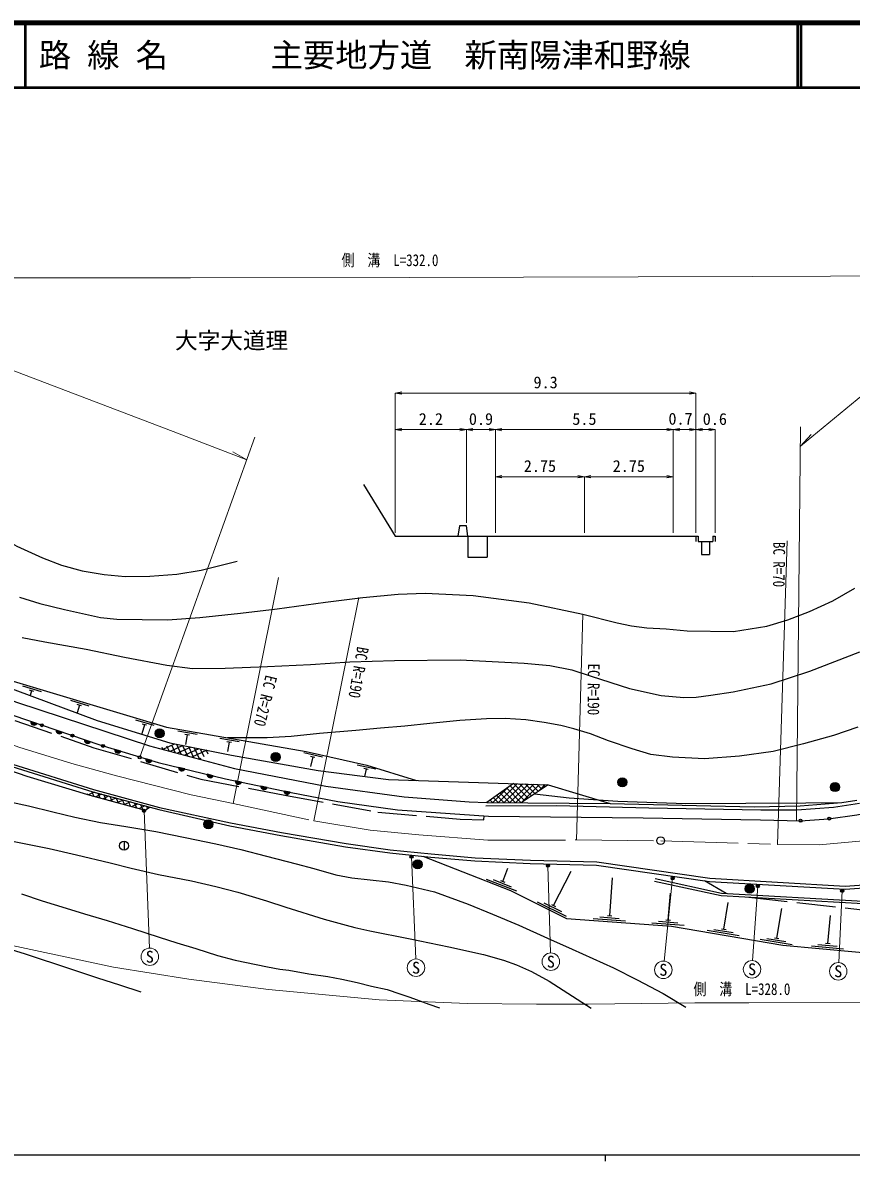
# Model space of a CAD drawing. Units: millimetres at full size, sheet at 1:1000, with parts at other scales. Extents: x 40000 to 680000, y 20000 to 380000.
# Drawn here: x 177898 to 306062, y 204000 to 380000 of the extents above; entities that cross this region are included whole.
import ezdxf
from ezdxf.enums import TextEntityAlignment as Align

# ---------------------------------------------------------------- set-up
doc = ezdxf.new("R2010")
doc.units = ezdxf.units.MM
doc.header["$LTSCALE"] = 1000
doc.linetypes.add('CHAIN', pattern=[18.5, 12, -1.5, 3.5, -1.5])
doc.linetypes.add('DASHED', pattern=[7.5, 6, -1.5])
for name, color, linetype, lineweight in [('M-BGD', 7, 'Continuous', 25), ('M-BMK', 2, 'CHAIN', 13), ('M-BMK-SRVR', 3, 'Continuous', 25), ('M-STR-HTXT', 7, 'Continuous', 13), ('M-STR-STRC', 7, 'Continuous', 25), ('M-TTL', 2, 'Continuous', 140), ('M-TTL-BAND', 7, 'Continuous', 25), ('M-TTL-LINE', 7, 'Continuous', 50)]:
    doc.layers.add(name, color=color, linetype=linetype, lineweight=lineweight)
doc.layers.add('M-BMK-HTXT', color=7, linetype='Continuous')
doc.layers.add('M-TTL-TXT', color=7, linetype='Continuous')
doc.styles.add('ＭＳ ゴシック', font='')
doc.styles.get('ＭＳ ゴシック').set_extended_font_data('MS Gothic')

# ---------------------------------------------------------------- blocks, each defined once
blk = doc.blocks.new('open_arrow')
at = {"color": 0, "linetype": 'Continuous', "lineweight": -2}
blk.add_lwpolyline([(7.5, 1.25), (0, 0), (7.5, -1.25)], dxfattribs=at)

msp = doc.modelspace()

# ---------------------------------------------------------------- hatches: boundary and pattern name
at = {"layer": 'M-BGD'}
for points in [[(180065, 271672, -0.82183), (179127, 271991)], [(184007, 270332, -0.82183), (183068, 270651)], [(199763, 270137, -0.41421), (199063, 269437, -0.41421), (198363, 270137, -1)], [(188384, 268844, -0.82183), (187446, 269163)], [(193070, 267374, -0.82183), (192122, 267660)], [(197867, 265926, -0.82183), (196918, 266212)], [(217723, 266487, -0.41421), (217023, 265787, -0.41421), (216323, 266487, -1)], [(202970, 264642, -0.82183), (202006, 264873)], [(207369, 263587, -0.82183), (206406, 263818)], [(211737, 262613, -0.82183), (210767, 262817)], [(271360, 262578, -0.41421), (270660, 261878, -0.41421), (269960, 262578, -1)], [(304255, 261833, -0.41421), (303555, 261133, -0.41421), (302855, 261833, -1)], [(215693, 261783, -0.82183), (214724, 261987)], [(219284, 261030, -0.82183), (218314, 261233)], [(207305, 256085, -0.41421), (206605, 255385, -0.41421), (205905, 256085, -1)], [(239695, 249892, -0.41421), (238995, 249192, -0.41421), (238295, 249892, -1)], [(291062, 246133, -0.41421), (290362, 245433, -0.41421), (289662, 246133, -1)]]:
    msp.add_hatch(color=256, dxfattribs=at).paths.add_polyline_path(points)
at = {"layer": 'M-STR-STRC'}
for points in [[(196488, 257986, -0.41421), (196477, 258339, -0.41421), (196831, 258350, -1)], [(237868, 250901, -1), (238210, 251266, -1)], [(258971, 249509, -1), (259318, 249869, -1)], [(278236, 247592, -1), (278627, 247905, -0.41421), (278588, 247553, -0.41421)], [(291422, 246359, -1), (291802, 246684, -0.41421), (291774, 246331, -0.41421)], [(304487, 245642, -1), (304861, 245974, -0.41421), (304840, 245621, -0.41421)]]:
    msp.add_hatch(color=256, dxfattribs=at).paths.add_polyline_path(points)

# ---------------------------------------------------------------- linework, layer by layer
at = {"layer": 'M-BGD', "linetype": 'DASHED'}
for p, q in [((246725, 300641), (246725, 297391)), ((249725, 300641), (249725, 297391)), ((246725, 297391), (249725, 297391)), ((283371, 247377), (286704, 245423))]:
    msp.add_line(p, q, dxfattribs=at)
at = {"layer": 'M-BGD'}
for p, q in [((282031, 300641), (282031, 299791)), ((282406, 300641), (282406, 299791)), ((282406, 299791), (284656, 299791)), ((282906, 299791), (282906, 297791)), ((284156, 299791), (284156, 297791)), ((284656, 300641), (284656, 299791)), ((284656, 300641), (285031, 300641)), ((285031, 300641), (285031, 299791)), ((282906, 297791), (284156, 297791)), ((180780, 276586), (177906, 277448)), ((179592, 276629), (178921, 276830)), ((179257, 276730), (179033, 275984)), ((188197, 274361), (185324, 275223)), ((187009, 274404), (186339, 274605)), ((186674, 274504), (186313, 273302)), ((180065, 271672), (179127, 271991)), ((198248, 271345), (195375, 272207)), ((196726, 271489), (196294, 270052)), ((197061, 271388), (196390, 271589)), ((184007, 270332), (183068, 270651)), ((204870, 269965), (201914, 270477)), ((203686, 269865), (202996, 269985)), ((203341, 269925), (203085, 268447)), ((211361, 268840), (208405, 269352)), ((188384, 268844), (187446, 269163)), ((193070, 267374), (192122, 267660)), ((199417, 268011), (199586, 267651)), ((201342, 268497), (199548, 267661)), ((200158, 268198), (200529, 267401)), ((202638, 268274), (200681, 267361)), ((200898, 268385), (201473, 267152)), ((201690, 268462), (202417, 266902)), ((203882, 268026), (201814, 267062)), ((202602, 268281), (203361, 266653)), ((205126, 267779), (202946, 266762)), ((203514, 268099), (204305, 266403)), ((206370, 267531), (204079, 266463)), ((204426, 267918), (205249, 266154)), ((205338, 267737), (205886, 266562)), ((206250, 267555), (206516, 266984)), ((210177, 268740), (209487, 268860)), ((209832, 268800), (209576, 267322)), ((197867, 265926), (196918, 266212)), ((205472, 266285), (205211, 266163)), ((224284, 266461), (221359, 267125)), ((223096, 266423), (222414, 266578)), ((222755, 266500), (222423, 265038)), ((202970, 264642), (202006, 264873)), ((232536, 264587), (229611, 265252)), ((231348, 264549), (230666, 264704)), ((231007, 264627), (230748, 263485)), ((207369, 263587), (206406, 263818)), ((211737, 262613), (210767, 262817)), ((253792, 262382), (249683, 259468)), ((254407, 262362), (251495, 259450)), ((255264, 262335), (252371, 259442)), ((256121, 262308), (253246, 259434)), ((256061, 260127), (253806, 262381)), ((256977, 262281), (254122, 259425)), ((256591, 260481), (254719, 262352)), ((257834, 262253), (254997, 259417)), ((257120, 260835), (255632, 262323)), ((257650, 261190), (256545, 262294)), ((258180, 261544), (257458, 262265)), ((187854, 260864), (187929, 260704)), ((188940, 261059), (188081, 260658)), ((188536, 261177), (188881, 260437)), ((190063, 260755), (189198, 260351)), ((189488, 260910), (189828, 260181)), ((190435, 260654), (190775, 259926)), ((215693, 261783), (214724, 261987)), ((219284, 261030), (218314, 261233)), ((218857, 260539), (218974, 261095)), ((252935, 261774), (250620, 259459)), ((252326, 259442), (251215, 260554)), ((253219, 259434), (251732, 260921)), ((254111, 259425), (252249, 261287)), ((255002, 259419), (252766, 261654)), ((255531, 259773), (253283, 262021)), ((259177, 262211), (254999, 259417)), ((258691, 262226), (257662, 261198)), ((258709, 261898), (258371, 262236)), ((191186, 260451), (190322, 260048)), ((191382, 260398), (191722, 259670)), ((192309, 260147), (191446, 259744)), ((192329, 260141), (192668, 259414)), ((193432, 259843), (192570, 259441)), ((193276, 259885), (193615, 259159)), ((194555, 259539), (193694, 259138)), ((194223, 259629), (194562, 258903)), ((195677, 259235), (194818, 258834)), ((195170, 259372), (195508, 258648)), ((196800, 258931), (195942, 258531)), ((196117, 259116), (196455, 258392)), ((197065, 258860), (197210, 258547)), ((249895, 259618), (249744, 259467)), ((250541, 259459), (250180, 259820)), ((251434, 259451), (250698, 260187)), ((249211, 256800), (249252, 257372)), ((193575, 253476), (193575, 252076)), ((252152, 247260), (252958, 249313)), ((260003, 243533), (262719, 248824)), ((249606, 247615), (254260, 245788)), ((250647, 247529), (253439, 246433)), ((251827, 247388), (252478, 247132)), ((268700, 241953), (269132, 247798)), ((277754, 241283), (278077, 245445)), ((257497, 244104), (261978, 241887)), ((258526, 243930), (261215, 242599)), ((259690, 243689), (260317, 243378)), ((286350, 239885), (287046, 243987)), ((294538, 238494), (295311, 243050)), ((266162, 241539), (271149, 241170)), ((267182, 241764), (270174, 241543)), ((268351, 241978), (269049, 241927)), ((277405, 241310), (278103, 241256)), ((302437, 237674), (302841, 242000)), ((275215, 240879), (280200, 240492)), ((276235, 241100), (279227, 240868)), ((283785, 239712), (288714, 238875)), ((284821, 239840), (287778, 239338)), ((286005, 239943), (286695, 239826)), ((291973, 238321), (296902, 237484)), ((293009, 238450), (295966, 237948)), ((294193, 238553), (294883, 238436)), ((302088, 237707), (302785, 237642)), ((299892, 237309), (304870, 236845)), ((300916, 237515), (303903, 237236))]:
    msp.add_line(p, q, dxfattribs=at)
for points in [[(143219, 319706), (145931, 318045), (153836, 313321), (158903, 310139), (164226, 306829), (172223, 301763), (176975, 299070), (180973, 297288), (183876, 296168), (187085, 295277), (190498, 294692), (193732, 294386), (197578, 294437), (201719, 294746), (205488, 295357), (211091, 296757)], [(298224, 256647), (302528, 256947), (306918, 257526), (312366, 258665), (318116, 260331), (321656, 261732), (326535, 263791), (330995, 266279), (335773, 269478), (339559, 272347), (345692, 277899), (352748, 284880), (358290, 290583), (365994, 298990), (370523, 303794), (377351, 309932), (380960, 312722), (384520, 315173), (388462, 317315), (390974, 318427)], [(90163, 316756), (122110, 300160), (137947, 291946), (151323, 284990), (162731, 280048), (177098, 274937), (197481, 268207), (210636, 264729), (224774, 261980), (236906, 260313), (246953, 259566), (249683, 259468), (268791, 259285), (291068, 258781), (298138, 258955), (304628, 259483), (306910, 259839)], [(88919, 314235), (110679, 303252), (128815, 293966), (147959, 284270), (156859, 280180), (167041, 276185), (171776, 274489), (189844, 268348), (198824, 265637), (209269, 263131), (219427, 261000)], [(230633, 308600), (235531, 300641), (246531, 300641), (251031, 300641), (264781, 300641), (278531, 300641), (282031, 300641), (282406, 300641)], [(85500, 307301), (123111, 288862), (147513, 276850), (155653, 272997), (165665, 268850), (176194, 265045), (188740, 261113), (198946, 258351)], [(85654, 307615), (123265, 289176), (147665, 277165), (155795, 273317), (165792, 269176), (176306, 265377), (188838, 261449), (199038, 258688)], [(246725, 300641), (246531, 302226), (245461, 302226), (245208, 300641)], [(132107, 296450), (164329, 281151), (171767, 278662), (189417, 272159), (200661, 268667), (210205, 266768), (223623, 264393), (234471, 263011), (239122, 262848), (259177, 262211), (268791, 259285)], [(177407, 291176), (180532, 290245), (184356, 289292), (189901, 288052), (192454, 287825), (200314, 287681), (205295, 288057), (211561, 288715), (217232, 289372), (224712, 290416), (230497, 291132), (235950, 291661), (240163, 291814), (247569, 291483), (256222, 290313), (264533, 288550), (269828, 287226), (272085, 286751), (274425, 286460), (277410, 286305), (280689, 286009), (287865, 285907), (292989, 286737), (296238, 287708), (299585, 289010), (303201, 290627), (306592, 292602)], [(177802, 284981), (181293, 284303), (187698, 283151), (193628, 281932), (200203, 280712), (204148, 280166), (209197, 280234), (215738, 280471), (222414, 280776), (228474, 281217), (235406, 281409), (245544, 281518), (255462, 280998), (259442, 280613), (262840, 279983), (265826, 278970), (271744, 277080), (276636, 275978), (280170, 275677), (282060, 275759), (284335, 276033), (287787, 276554), (293650, 277813), (299632, 279763), (307386, 282748)], [(164329, 281151), (176395, 278215), (200154, 271086), (221754, 267343), (231140, 265212), (238811, 262859)], [(307085, 271128), (303329, 269811), (298651, 268515), (293972, 267351), (288753, 266644), (283372, 266227), (278429, 266469), (275069, 266886), (272169, 267742), (268523, 268994), (265739, 270071), (263169, 270839), (261148, 271366), (258578, 271827), (255723, 272245), (252516, 272420), (249660, 272376), (245531, 272113), (240863, 271674), (236997, 271257), (233263, 270950), (229419, 270598), (223827, 270136), (219434, 269653), (215722, 269456), (209561, 269456)], [(166988, 267507), (178533, 263506), (188282, 260599), (196840, 258288), (197493, 258744)], [(219427, 261000), (226625, 259610), (235884, 258333), (249945, 257323), (273852, 257071), (292002, 256754), (298224, 256647)], [(257088, 260814), (262405, 260159), (269971, 259676), (280496, 259306), (299052, 259426), (304628, 259483)], [(176162, 259485), (178794, 258930), (182537, 258013), (185941, 257168), (189900, 256372), (193848, 255743), (198484, 254971), (202999, 254053), (207755, 253064), (211654, 252169), (215613, 251155), (220201, 249973), (222905, 249249), (226317, 248295), (228785, 247830), (234464, 247210), (237188, 246696), (241611, 245625), (246794, 243733), (250570, 242189), (254639, 240489), (259073, 238485), (262868, 236785), (269283, 233876), (272937, 232057), (276955, 229934), (280460, 227811)], [(307324, 259307), (303304, 258699), (297622, 258295), (292059, 258261), (274736, 258581), (260496, 258958), (249547, 258904)], [(198946, 258351), (209952, 255838), (217811, 254350), (227841, 252605), (234670, 251670), (241007, 251016), (247849, 250416), (256407, 250027), (266645, 249777), (284152, 247265), (305146, 246048), (321028, 247172), (324694, 248099), (328426, 249521), (332492, 251845), (334106, 252953)], [(199038, 258688), (210051, 256328), (217901, 254842), (227918, 253099), (234730, 252166), (241054, 251514), (247882, 250915), (256424, 250527), (266687, 250276), (284202, 247763), (305143, 246549), (320948, 247668), (324543, 248577), (328211, 249975), (332226, 252269), (333823, 253365)], [(173491, 254022), (178386, 253085), (181998, 252354), (186221, 251355), (191424, 250123), (194672, 249316), (198895, 248303), (203985, 247327), (207779, 246493), (211148, 245583), (215603, 244246), (218576, 243291), (224542, 241402), (227939, 240511), (229255, 240150), (231612, 239641), (237828, 238403), (243815, 237130), (249186, 235984), (252286, 235071), (254260, 234350), (256574, 233352), (259322, 231838), (265821, 227672)], [(239806, 251140), (253325, 245833), (261990, 241546), (278278, 240342), (295502, 237418), (317985, 235319), (327855, 243572), (326808, 248905)], [(275631, 247303), (285924, 245067), (307895, 243821), (327695, 244388)], [(275716, 247694), (285978, 245464), (307900, 244221), (327625, 244786)], [(177720, 245320), (180917, 244249), (184609, 243139), (187451, 242245), (190956, 241193), (194899, 239993), (198996, 238637), (201728, 237756), (204685, 236890), (208002, 235823), (210772, 235059), (214025, 234407), (215770, 234032), (217689, 233715), (219045, 233513), (222175, 232979), (225112, 232573), (227261, 232170), (229612, 231651), (231862, 231074), (234285, 230526), (236218, 229863), (237762, 229373), (240722, 228290), (242381, 227728)], [(170372, 238665), (173074, 237726), (176262, 236697), (178141, 236095), (185447, 233695), (189451, 232352), (192877, 231258), (196188, 230164)]]:
    msp.add_lwpolyline(points, dxfattribs=at)
at = {"layer": 'M-BGD', "linetype": 'DASHED'}
for points in [[(88486, 313356), (103643, 305630), (128902, 293217), (149610, 282665), (157566, 279125), (169579, 274555), (188905, 267930), (205438, 263061), (218449, 260615), (232832, 257950), (245572, 256878), (249211, 256800)], [(290203, 244824), (310348, 242572), (326096, 242102)]]:
    msp.add_lwpolyline(points, dxfattribs=at)
at = {"layer": 'M-BGD'}
for centre, radius in [((180850, 271405), 225), ((185584, 269796), 225), ((199063, 270137), 700), ((190323, 268203), 225), ((195995, 266440), 225), ((217023, 266487), 700), ((270660, 262578), 700), ((303555, 261833), 700), ((302672, 256967), 225), ((206605, 256085), 700), ((298224, 256647), 225), ((193575, 252776), 700), ((238995, 249892), 700), ((290362, 246133), 700)]:
    msp.add_circle(centre, radius, dxfattribs=at)
for centre, start, end in [((179628, 271924), 172.39778, 330.05597), ((183569, 270584), 172.39778, 330.05597), ((187947, 269096), 172.39778, 330.05597), ((192624, 267611), 174.37205, 332.03024), ((197421, 266163), 174.37205, 332.03024), ((202511, 264853), 177.68133, 335.33952), ((206910, 263798), 177.68133, 335.33952), ((211272, 262811), 179.32026, 336.97845), ((215229, 261981), 179.32026, 336.97845), ((218819, 261227), 179.32026, 336.97845)]:
    msp.add_arc(centre, 505, start, end, dxfattribs=at)
at = {"layer": 'M-BMK'}
msp.add_lwpolyline([(87148, 310644), (122372, 293042), (138172, 284959), (150889, 278612), (163873, 273055), (173296, 269472), (177291, 268031), (185480, 265481), (192399, 263558), (203972, 260658), (210441, 259296), (222918, 256617), (231622, 255206), (239180, 254435), (249869, 253638), (263492, 253661), (276588, 253548), (294633, 252960), (301090, 252932), (307908, 253523)], dxfattribs=at)
at = {"layer": 'M-BMK-SRVR'}
msp.add_circle((276588, 253548), 600, dxfattribs=at)
at = {"layer": 'M-STR-HTXT'}
for p, q in [((235531, 301141), (235531, 322754)), ((282031, 322753), (235531, 322753)), ((282031, 301141), (282031, 322754)), ((235531, 317096), (246531, 317096)), ((246531, 317096), (251031, 317096)), ((246531, 302691), (246531, 317096)), ((251031, 301141), (251031, 317096)), ((251031, 317096), (278531, 317096)), ((278531, 301141), (278531, 317096)), ((278531, 317096), (282031, 317096)), ((282031, 317096), (285031, 317096)), ((285031, 301141), (285031, 317096)), ((297590, 256657), (298220, 317511)), ((196011, 266486), (213813, 315937)), ((298189, 314527), (299847, 316337)), ((212561, 312457), (210412, 313644)), ((251031, 309823), (264781, 309823)), ((264781, 301141), (264781, 309824)), ((264781, 309823), (278531, 309823)), ((294633, 252960), (296140, 299893)), ((210441, 259296), (217462, 294224)), ((222918, 256617), (229914, 291171)), ((263585, 253660), (264533, 288550)), ((196659, 258168), (197500, 236960)), ((238039, 251083), (238683, 235264)), ((259145, 249689), (259553, 236194)), ((278432, 247748), (277131, 234935)), ((291612, 246521), (290812, 235016)), ((304674, 245808), (304121, 234707))]:
    msp.add_line(p, q, dxfattribs=at)
for points in [[(123486, 346580), (129247, 344278), (145489, 338012), (201161, 316813), (212561, 312457)], [(298189, 314527), (312231, 326106), (332452, 343097), (350726, 343587), (368125, 344047), (378097, 344691)], [(101945, 340648), (104534, 340602), (106945, 340526), (110014, 340526), (117898, 340495), (131509, 340495), (161494, 340575), (203851, 340592), (237695, 340637), (290800, 340754), (375408, 341144)], [(73374, 282763), (91067, 271884), (108421, 262709), (124620, 254856), (139687, 248277), (155115, 242464), (172330, 238178), (191937, 234004), (203608, 232128), (215933, 230557), (233038, 228972), (246685, 228372), (257360, 228281), (265376, 228281), (281856, 228497), (290225, 228497), (318720, 228546)]]:
    msp.add_lwpolyline(points, dxfattribs=at)
for centre in [(197553, 235611), (259593, 234845), (238738, 233915), (276995, 233591), (290718, 233669), (304053, 233359)]:
    msp.add_circle(centre, 1350, dxfattribs=at)
at = {"layer": 'M-STR-STRC'}
for centre in [(196659, 258168), (238039, 251083), (259145, 249689), (278432, 247748), (291612, 246521), (304674, 245808)]:
    msp.add_circle(centre, 250, dxfattribs=at)
at = {"layer": 'M-TTL'}
msp.add_line((680000, 380000), (40000, 380000), dxfattribs=at)
at = {"layer": 'M-TTL-BAND'}
for p, q in [((40000, 205000), (579000, 205000)), ((268000, 205000), (268000, 204000))]:
    msp.add_line(p, q, dxfattribs=at)
at = {"layer": 'M-TTL-LINE'}
for p, q in [((178250, 380000), (178250, 370000)), ((297750, 380000), (297750, 370000)), ((298250, 380000), (298250, 370000)), ((40000, 370000), (680000, 370000))]:
    msp.add_line(p, q, dxfattribs=at)

# ---------------------------------------------------------------- block references
at = {"layer": 'M-STR-HTXT', "xscale": 133, "yscale": 133}
for p in [(235531, 322753), (235531, 317096), (246531, 317096), (251031, 317096), (278531, 317096), (282031, 317096), (251031, 309823), (264781, 309823)]:
    msp.add_blockref('open_arrow', p, dxfattribs=at)
at = {"layer": 'M-STR-HTXT', "xscale": 133, "yscale": 133, "rotation": 180}
for p in [(282031, 322753), (246531, 317096), (251031, 317096), (278531, 317096), (282031, 317096), (285031, 317096), (264781, 309823), (278531, 309823)]:
    msp.add_blockref('open_arrow', p, dxfattribs=at)

# ---------------------------------------------------------------- texts
at = {"layer": 'M-BMK-HTXT', "style": 'ＭＳ ゴシック'}
msp.add_text('大字大道理', height=2566, dxfattribs=at).set_placement((210210, 330886), align=Align.MIDDLE_CENTER)
at = {"layer": 'M-STR-HTXT', "style": 'ＭＳ ゴシック', "width": 0.8}
for s, p in [('側\u3000溝\u3000L=332.0', (234708, 341832)), ('側\u3000溝\u3000L=328.0', (289149, 229145))]:
    msp.add_text(s, height=1833, dxfattribs=at).set_placement(p, align=Align.BOTTOM_CENTER)
at = {"layer": 'M-STR-HTXT', "style": 'ＭＳ ゴシック'}
for s, p in [('9.3', (258781, 322940)), ('2.2', (241031, 317283)), ('0.9', (248781, 317283)), ('5.5', (264781, 317283)), ('0.7', (279655, 317318)), ('0.6', (284962, 317280)), ('2.75', (257906, 310010)), ('2.75', (271656, 310010))]:
    msp.add_text(s, height=1833, dxfattribs=at).set_placement(p, align=Align.BOTTOM_CENTER)
at = {"layer": 'M-STR-HTXT', "style": 'ＭＳ ゴシック', "width": 0.8}
for s, rotation, p in [('BC R=70', 269.661, (293438, 296252)), ('BC R=190', 260.114, (228412, 279808)), ('EC R=190', 269.661, (264753, 276951)), ('EC R=270', 256.536, (214018, 275504))]:
    msp.add_text(s, height=1833, rotation=rotation, dxfattribs=at).set_placement(p, align=Align.BOTTOM_CENTER)
at = {"layer": 'M-STR-HTXT', "style": 'ＭＳ ゴシック'}
for p in [(197553, 235611), (238738, 233915), (259593, 234845), (276995, 233591), (290718, 233669), (304053, 233359)]:
    msp.add_text('S', height=1833, dxfattribs=at).set_placement(p, align=Align.MIDDLE_CENTER)
at = {"layer": 'M-TTL-TXT', "style": 'ＭＳ ゴシック'}
for s, p in [('路 線 名', (180380, 375000)), ('主要地方道\u3000新南陽津和野線', (216234, 375000))]:
    msp.add_text(s, height=3666, dxfattribs=at).set_placement(p, align=Align.MIDDLE_LEFT)

doc.saveas('drawing.dxf')
